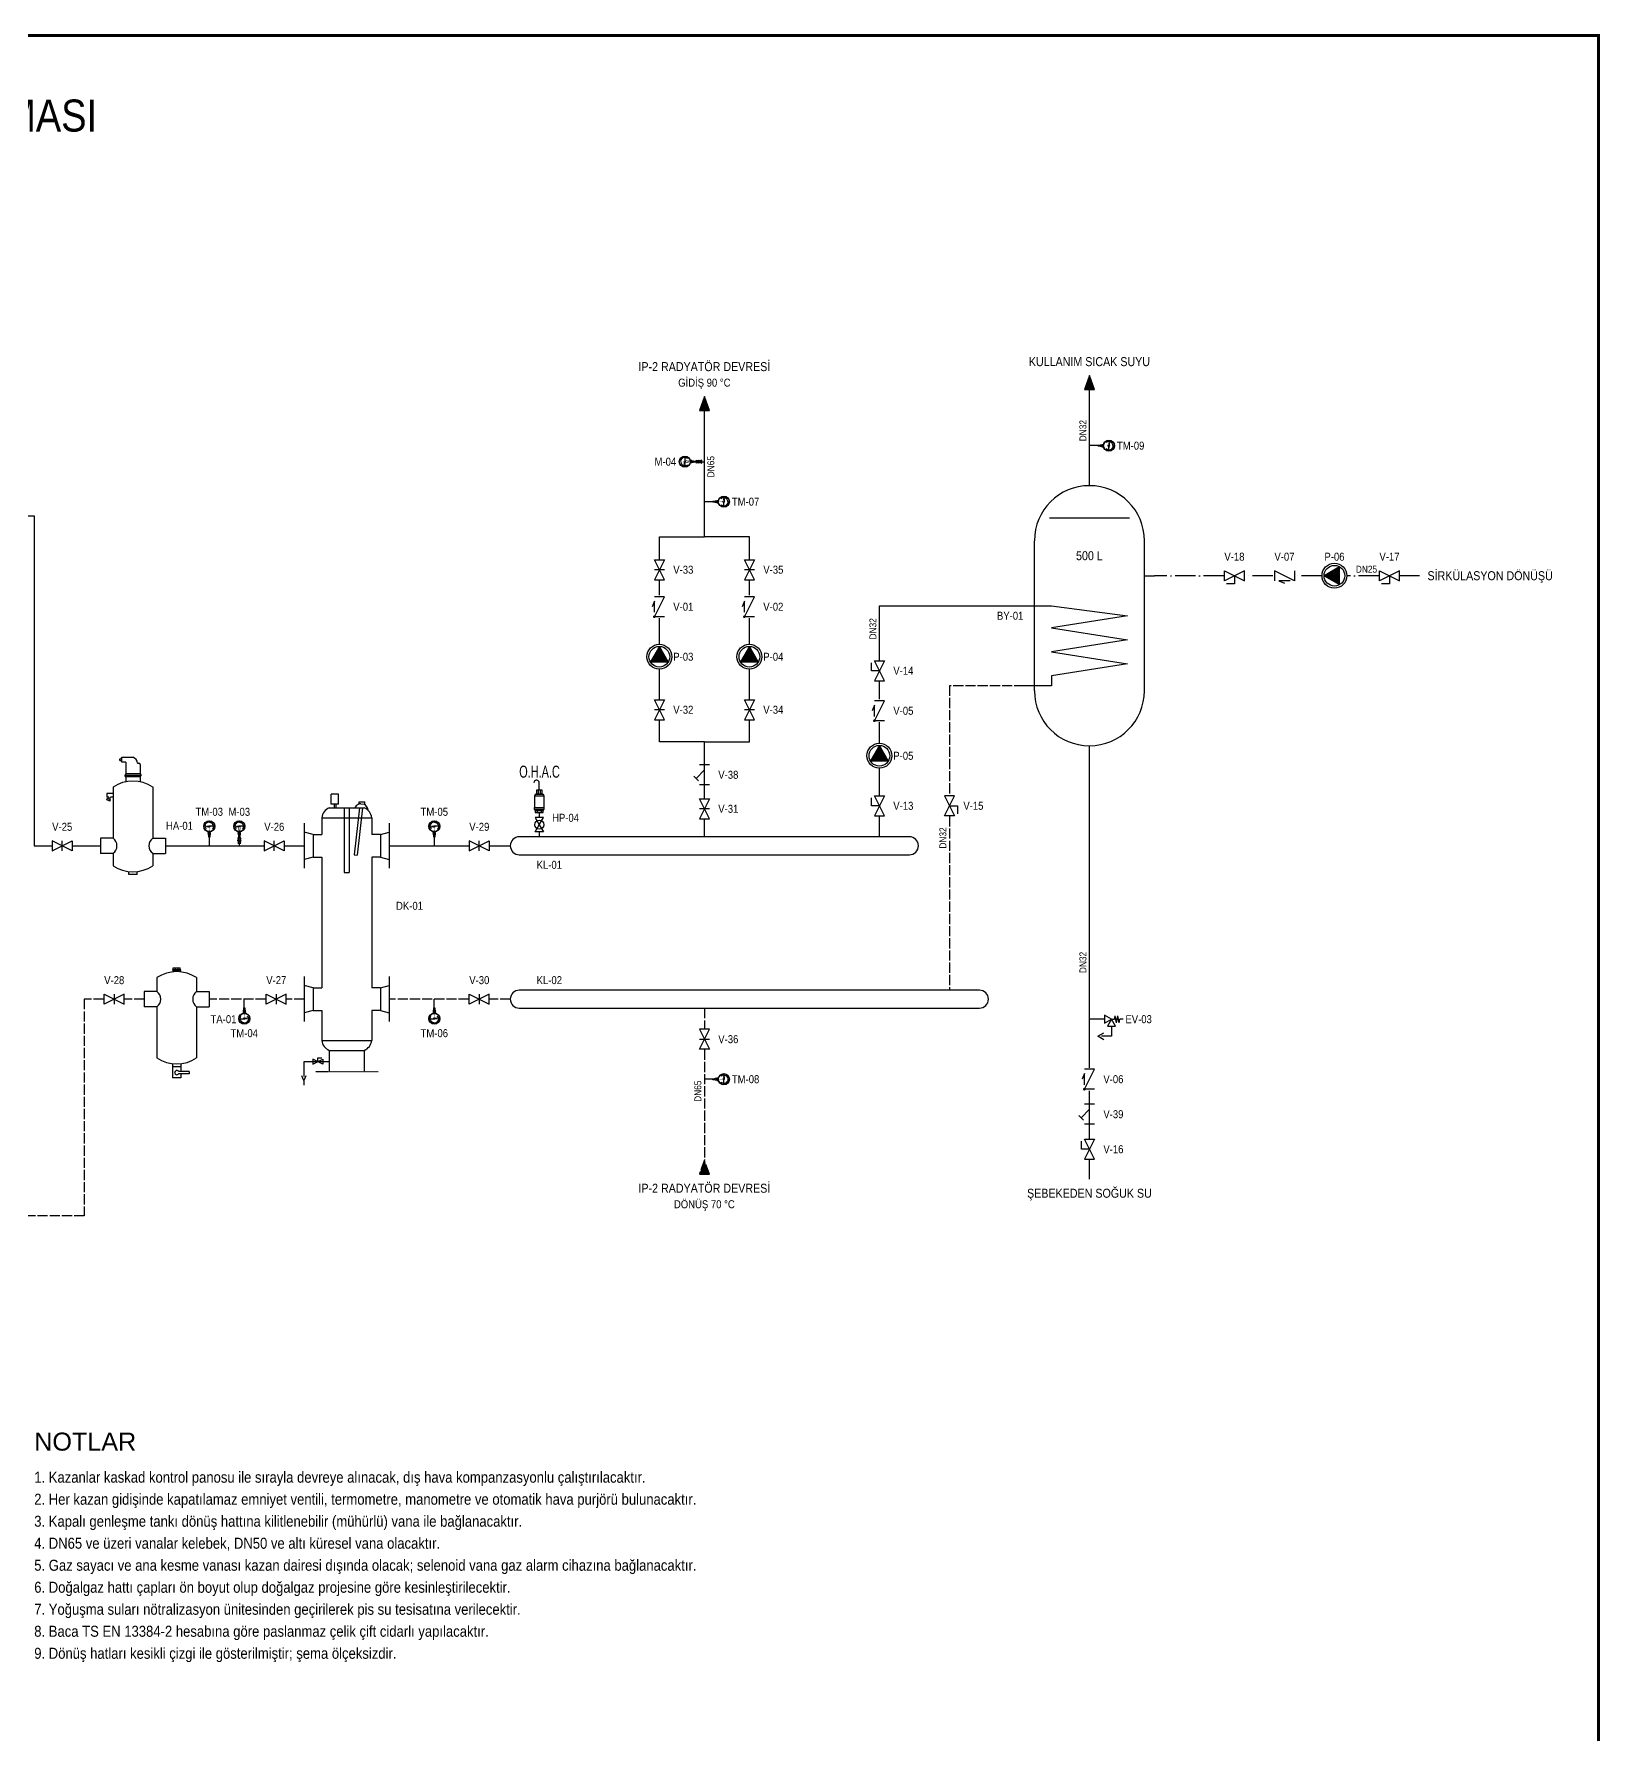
# Model space of a CAD drawing. Header units: centimetres. Extents: x -1298 to 2215, y -2469 to 932.
# Drawn here: x 650 to 2215, y -769 to 932 of the extents above; entities that cross this region are included whole.
import ezdxf
from ezdxf.enums import TextEntityAlignment as Align

# ---------------------------------------------------------------- set-up
doc = ezdxf.new("R2010")
doc.units = ezdxf.units.CM
doc.header["$LTSCALE"] = 8
for name, pattern in [('DASHDOT', [3.556, 2.54, -0.508, 0, -0.508]), ('DASHED', [1.524, 1.27, -0.254]), ('HIDDEN', [0.375, 0.25, -0.125])]:
    doc.linetypes.add(name, pattern=pattern)
for name, color, linetype in [('MTY-VANA', 1, 'Continuous'), ('ROTAS-ISITMA-BASLIK', 5, 'Continuous'), ('ROTAS-ISITMA-CAP', 41, 'Continuous'), ('ROTAS-ISITMA-CIHAZ', 135, 'Continuous'), ('ROTAS-ISITMA-DONUS', 30, 'DASHED'), ('ROTAS-ISITMA-ETIKET', 3, 'Continuous'), ('ROTAS-ISITMA-GIDIS', 10, 'Continuous'), ('ROTAS-ISITMA-KOLLEKTOR', 7, 'Continuous'), ('ROTAS-ISITMA-POMPA', 30, 'Continuous'), ('ROTAS-ISITMA-VANA', 1, 'Continuous'), ('ROTAS-ISITMA-YAZI', 7, 'Continuous'), ('ROTAS-PAFTA', 7, 'Continuous'), ('ROTAS-SIHHI-SICAK-SU', 1, 'Continuous'), ('ROTAS-SIHHI-SIRKULASYON', 31, 'DASHDOT'), ('ROTAS-SIHHI-SOGUK-SU', 5, 'Continuous')]:
    doc.layers.add(name, color=color, linetype=linetype)
doc.styles.add('MTYCAPLT', font='arial.ttf', dxfattribs={"width": 0.65, "height": 1})
doc.styles.add('ROTAS', font='arial.ttf')

# ---------------------------------------------------------------- blocks, each defined once
blk = doc.blocks.new('MTY-KELEBEK VANA')
at = {"layer": 'MTY-VANA'}
blk.add_line((0, -5), (0, 5), dxfattribs=at)
blk.add_lwpolyline([(-10, 5), (-10, -5), (10, 5), (10, -5), (-10, 5)], dxfattribs=at)
at = {"layer": 'MTY-VANA', "style": 'MTYCAPLT', "width": 0.65}
blk.add_attdef('CAP', text='', height=10, rotation=26.5651, dxfattribs=at).set_placement((0, 0), align=Align.CENTER)
blk = doc.blocks.new('MTY-HAVA AYIRICI')
at = {"layer": 'MTY-VANA', "color": 2, "linetype": 'Continuous'}
for p, q in [((134.6, 348), (139.8, 348)), ((134.6, 341.3), (134.6, 348)), ((134.6, 341.3), (139.8, 341.3)), ((139.8, 348), (143, 351.2)), ((139.8, 341.3), (143, 338.1)), ((143, 355), (186.6, 355)), ((143, 334.4), (143, 355)), ((157.8, 334.4), (143, 334.4)), ((157.8, 287.5), (154.1, 281.5)), ((219.1, 281.5), (154.1, 281.5)), ((157.8, 275.5), (154.1, 281.5)), ((157.8, 334.4), (157.8, 287.5)), ((215.5, 287.5), (157.8, 287.5)), ((215.5, 275.5), (157.8, 275.5)), ((157.8, 275.5), (157.8, 256.1)), ((205.2, 330.7), (210.3, 330.7)), ((215.5, 325.5), (215.5, 287.5)), ((215.5, 287.5), (219.1, 281.5)), ((215.5, 275.5), (219.1, 281.5)), ((215.5, 275.5), (215.5, 256.1)), ((107.1, 208.8), (82.1, 208.8)), ((82.1, 208.8), (82.1, 193.9)), ((107.1, 235.2), (107.1, 30.1)), ((266.1, 235.2), (266.1, 30.1)), ((90.4, 193.9), (82.1, 193.9)), ((82.5, 183.7), (84.3, 188.5)), ((95, 178.9), (82.5, 183.7)), ((84.3, 188.5), (87.9, 187.2)), ((87.9, 187.2), (90.4, 193.9)), ((93.3, 185.1), (96.7, 193.9)), ((93.3, 185.1), (96.9, 183.8)), ((95, 178.9), (96.9, 183.8)), ((107.1, 193.9), (96.7, 193.9)), ((107.1, 30.1), (56.6, 30.1)), ((56.6, 30.1), (56.6, -30.2)), ((266.1, 30.1), (316.6, 30.1)), ((316.6, 30.1), (316.6, -30.2)), ((107.1, -30.2), (56.6, -30.2)), ((107.1, -30.2), (107.1, -80.2)), ((266.1, -30.2), (316.6, -30.2)), ((266.1, -30.2), (266.1, -80.2)), ((169.8, -115), (169.8, -103.1)), ((203.5, -115), (169.8, -115)), ((203.5, -115), (203.5, -103.1))]:
    blk.add_line(p, q, dxfattribs=at)
for centre, radius, start, end in [((174.1, 326.2), 31.4, 8.26492, 66.55118), ((210.3, 325.5), 5.18, 0, 90), ((186.6, 114.4), 144.5, 56.63402, 123.36598), ((86.3, 0), 36.6, 304.60815, 55.39185), ((286.9, 0), 36.6, 124.60815, 235.39185), ((186.6, 40.5), 144.5, 236.63402, 303.36598)]:
    blk.add_arc(centre, radius, start, end, dxfattribs=at)
blk = doc.blocks.new('MTY-TERMOMETRE')
at = {"layer": 'MTY-VANA', "color": 1}
for p, q in [((-3.7, 19.8), (-4.5, 19.9)), ((-3.7, 19.2), (-4.5, 19.1)), ((-3.5, 20.5), (-4.4, 20.7)), ((-3.6, 18.6), (-4.4, 18.4)), ((-3.3, 21.1), (-4.1, 21.4)), ((-3.3, 18), (-4.1, 17.6)), ((-3, 21.6), (-3.7, 22.1)), ((-3, 17.4), (-3.7, 16.9)), ((-2.6, 22.1), (-3.2, 22.7)), ((-2.7, 19.7), (-0.6, 19.7)), ((-2.7, 19.7), (-2.7, 19.3)), ((-2.7, 19.3), (-0.6, 19.4)), ((-2.1, 22.5), (-2.6, 23.2)), ((-1.5, 22.9), (-1.9, 23.6)), ((-0.9, 23.1), (-1.1, 23.9)), ((-0.3, 23.2), (-0.4, 24)), ((0.4, 23.2), (0.4, 24)), ((4.5, 19.5), (0.5, 19.6)), ((4.5, 19.5), (0.6, 19.4)), ((1, 23.1), (1.2, 23.9)), ((1.6, 22.9), (2, 23.6)), ((2.1, 22.5), (2.6, 23.2)), ((2.6, 22.1), (3.2, 22.7)), ((3, 17.4), (3.7, 16.9)), ((3.1, 21.6), (3.7, 22.1)), ((3.4, 21.1), (4.1, 21.4)), ((3.4, 17.9), (4.1, 17.6)), ((3.6, 20.5), (4.4, 20.7)), ((3.6, 18.5), (4.4, 18.3)), ((3.7, 19.8), (4.5, 19.9)), ((3.7, 19.2), (4.5, 19.1)), ((-1.2, 12.5), (-1.2, 13.4)), ((1.2, 12.5), (-1.2, 12.5)), ((0.9, 13.5), (-0.9, 13.5)), ((-0.9, 10.9), (-0.9, 12.5)), ((0.9, 10.9), (-0.9, 10.9)), ((-0.7, 13.5), (-0.7, 14)), ((-0.5, 12.6), (-0.5, 13.4)), ((-0.5, 8.6), (-0.5, 10.9)), ((0.5, 8.6), (-0.5, 8.6)), ((0, 8.6), (0, 0)), ((0.5, 10.9), (0.5, 8.6)), ((0.6, 12.6), (0.6, 13.4)), ((0.7, 13.5), (0.7, 14)), ((0.9, 12.5), (0.9, 10.9)), ((1.2, 12.5), (1.2, 13.4))]:
    blk.add_line(p, q, dxfattribs=at)
for radius in [5.58, 5.3, 0.576]:
    blk.add_circle((0, 19.5), radius, dxfattribs=at)
for centre, radius, start, end in [((-0.9, 13), 0.576, 54.6994, 125.3066), ((-0.9, 13.1), 0.576, 234.694, 305.3013), ((0, 12.2), 1.33, 65.9035, 113.6507), ((0, 13.8), 1.33, 246.3499, 294.0971), ((0.9, 13), 0.576, 54.6934, 125.3006), ((0.9, 13.1), 0.576, 234.7001, 305.3073)]:
    blk.add_arc(centre, radius, start, end, dxfattribs=at)
at = {"layer": 'MTY-VANA', "style": 'MTYCAPLT', "width": 0.65}
blk.add_text('T', height=3, dxfattribs=at).set_placement((0, 15, 0), align=Align.CENTER)
blk.add_attdef('CAP', text='', height=1, rotation=270, dxfattribs=at).set_placement((0, 0), align=Align.CENTER)
blk = doc.blocks.new('MTY-MANOMETRE')
at = {"layer": 'MTY-VANA', "color": 1}
for p, q in [((-3.7, 19.8), (-4.5, 19.9)), ((-3.7, 19.2), (-4.5, 19.1)), ((-3.5, 20.5), (-4.4, 20.7)), ((-3.6, 18.6), (-4.4, 18.4)), ((-3.3, 21.1), (-4.1, 21.4)), ((-3.3, 18), (-4.1, 17.6)), ((-3, 21.6), (-3.7, 22.1)), ((-3, 17.4), (-3.7, 16.9)), ((-2.6, 22.1), (-3.2, 22.7)), ((-2.7, 19.7), (-0.6, 19.7)), ((-2.7, 19.7), (-2.7, 19.3)), ((-2.7, 19.3), (-0.6, 19.4)), ((-2.1, 22.5), (-2.6, 23.2)), ((-1.5, 22.9), (-1.9, 23.6)), ((-0.9, 23.1), (-1.1, 23.9)), ((-0.3, 23.2), (-0.4, 24)), ((0.4, 23.2), (0.4, 24)), ((4.5, 19.5), (0.5, 19.6)), ((4.5, 19.5), (0.6, 19.4)), ((1, 23.1), (1.2, 23.9)), ((1.6, 22.9), (2, 23.6)), ((2.1, 22.5), (2.6, 23.2)), ((2.6, 22.1), (3.2, 22.7)), ((3, 17.4), (3.7, 16.9)), ((3.1, 21.6), (3.7, 22.1)), ((3.4, 21.1), (4.1, 21.4)), ((3.4, 17.9), (4.1, 17.6)), ((3.6, 20.5), (4.4, 20.7)), ((3.6, 18.5), (4.4, 18.3)), ((3.7, 19.8), (4.5, 19.9)), ((3.7, 19.2), (4.5, 19.1)), ((-1.2, 12.5), (-1.2, 13.4)), ((1.2, 12.5), (-1.2, 12.5)), ((0.9, 13.5), (-0.9, 13.5)), ((-0.9, 10.9), (-0.9, 12.5)), ((0.9, 10.9), (-0.9, 10.9)), ((-0.7, 13.5), (-0.7, 14)), ((-0.5, 12.6), (-0.5, 13.4)), ((-0.5, 8.6), (-0.5, 10.9)), ((0.5, 8.6), (-0.5, 8.6)), ((0, 8.6), (0, 8)), ((0, 2.3), (0, 0)), ((0.5, 10.9), (0.5, 8.6)), ((0.6, 12.6), (0.6, 13.4)), ((0.7, 13.5), (0.7, 14)), ((0.9, 12.5), (0.9, 10.9)), ((1.2, 12.5), (1.2, 13.4))]:
    blk.add_line(p, q, dxfattribs=at)
at = {"layer": 'MTY-VANA'}
for p, q in [((-1.5, 7.8), (1.5, 7.8)), ((0, 5.2), (-1.5, 7.8)), ((0, 5.2), (-1.5, 2.5)), ((-1.5, 2.5), (1.5, 2.5)), ((1.5, 7.8), (0, 5.2)), ((1.5, 2.5), (0, 5.2))]:
    blk.add_line(p, q, dxfattribs=at)
at = {"layer": 'MTY-VANA', "color": 1}
for radius in [5.58, 5.3, 0.576]:
    blk.add_circle((0, 19.5), radius, dxfattribs=at)
at = {"layer": 'MTY-VANA'}
blk.add_circle((0, 5.2), 1.5, dxfattribs=at)
at = {"layer": 'MTY-VANA', "color": 1}
for centre, radius, start, end in [((-0.9, 13), 0.576, 54.6994, 125.3066), ((-0.9, 13.1), 0.576, 234.694, 305.3013), ((0, 12.2), 1.33, 65.9035, 113.6507), ((0, 13.8), 1.33, 246.3499, 294.0971), ((0.9, 13), 0.576, 54.6934, 125.3006), ((0.9, 13.1), 0.576, 234.7001, 305.3073)]:
    blk.add_arc(centre, radius, start, end, dxfattribs=at)
at = {"layer": 'MTY-VANA', "width": 0.7}
blk.add_text('M', height=3.59, dxfattribs=at).set_placement((0, 15, 0), align=Align.CENTER)
at = {"layer": 'MTY-VANA', "style": 'MTYCAPLT', "width": 0.65}
blk.add_attdef('CAP', text='', height=10, rotation=270, dxfattribs=at).set_placement((0, 0), align=Align.CENTER)
blk = doc.blocks.new('MTY-KURESEL VANA0')
at = {"layer": 'MTY-VANA'}
for p, q in [((0, 0), (0, 8)), ((0, 8), (8, 8))]:
    blk.add_line(p, q, dxfattribs=at)
blk.add_lwpolyline([(-10, 5), (-10, -5), (10, 5), (10, -5), (-10, 5)], dxfattribs=at)
blk = doc.blocks.new('MTY-DENGE KABI ŞEMADA')
at = {"layer": 'MTY-VANA', "color": 252, "linetype": 'Continuous'}
for p, q in [((137.4, 207), (107.4, 207)), ((107.4, 167), (107.4, 207)), ((137.4, 167), (137.4, 207)), ((137.4, 167), (107.4, 167)), ((118.9, 167), (118.9, 152)), ((126, 167), (126, 152)), ((160, 152), (160, -106.7)), ((180, 152), (180, -106.7)), ((221, 152), (200, -36.4)), ((233.1, 152), (211.9, -37.7)), ((219.1, 175.3), (242.4, 175.3)), ((219.1, 167.1), (219.1, 175.3)), ((226.5, 167.4), (238.9, 166)), ((242.4, 164.1), (242.4, 175.3)), ((70, 112), (270, 112)), ((35, 45), (35, -45)), ((305, 45), (305, -45)), ((200, -36.4), (211.9, -37.7)), ((160, -106.7), (180, -106.7)), ((35, -568), (35, -658)), ((305, -568), (305, -658)), ((70, -778), (270, -778)), ((100, -863.5), (-2, -863.5))]:
    blk.add_line(p, q, dxfattribs=at)
at = {"layer": 'MTY-VANA', "color": 6, "linetype": 'Continuous'}
for p, q in [((100, 152), (240, 152)), ((0, 90), (0, -90)), ((70, 112), (70, 45)), ((270, 112), (270, 45)), ((340, 90), (340, -90)), ((35, 45), (0, 55)), ((35, 45), (70, 45)), ((305, 45), (270, 45)), ((305, 45), (340, 55)), ((35, -45), (0, -55)), ((35, -45), (70, -45)), ((70, -45), (70, -568)), ((270, -45), (270, -568)), ((305, -45), (270, -45)), ((305, -45), (340, -55)), ((0, -523), (0, -703)), ((340, -523), (340, -703)), ((35, -568), (0, -558)), ((35, -568), (70, -568)), ((305, -568), (270, -568)), ((305, -568), (340, -558)), ((35, -658), (0, -668)), ((35, -658), (70, -658)), ((70, -658), (70, -778)), ((305, -658), (270, -658)), ((270, -658), (270, -778)), ((305, -658), (340, -668)), ((100, -818), (240, -818))]:
    blk.add_line(p, q, dxfattribs=at)
at = {"layer": 'MTY-VANA', "color": 252, "linetype": 'ByBlock'}
for p, q in [((-2, -863.5), (-2, -923)), ((-1.9, -939), (-9.7, -919.6)), ((6.3, -919.8), (-1.9, -939)), ((-1.9, -939), (-1.9, -957))]:
    blk.add_line(p, q, dxfattribs=at)
at = {"layer": 'MTY-VANA', "color": 6, "linetype": 'HIDDEN', "ltscale": 0.2}
for p, q in [((100, -818), (100, -903)), ((240, -818), (240, -903)), ((45, -903), (295, -903))]:
    blk.add_line(p, q, dxfattribs=at)
at = {"layer": 'MTY-VANA', "color": 6, "linetype": 'Continuous'}
for centre, start, end in [((119.5, 106.2), 112.9945, 173.2657), ((220.5, 106.2), 6.7343, 67.0055), ((119.5, -772.2), 186.7343, 247.0055), ((220.5, -772.2), 292.9945, 353.2657)]:
    blk.add_arc(centre, 49.8, start, end, dxfattribs=at)
at = {"layer": 'MTY-VANA', "color": 252, "linetype": 'Continuous'}
for centre, radius, start, end in [((227.6, 140.9), 27.5, 117.20593, 156.15401), ((224.1, 147.6), 20, 83.22016, 117.20593), ((227.6, 140.9), 27.5, 2.42608, 65.62899)]:
    blk.add_arc(centre, radius, start, end, dxfattribs=at)
at = {"layer": 'MTY-VANA', "xscale": 2, "yscale": 2, "zscale": 2}
blk.add_blockref('MTY-KURESEL VANA0', (53.8, -863.5), dxfattribs=at)
blk = doc.blocks.new('MTY-TORTU &PİSLİK AYIRICI')
at = {"layer": 'MTY-VANA', "color": 7, "linetype": 'Continuous'}
for p, q in [((12.6, 21.5), (12.6, 7.5)), ((36.5, 29.4), (28.5, 29.4)), ((28.5, 28.8), (28.5, 29.4)), ((36.5, 28.8), (28.5, 28.8)), ((29, 31.3), (36, 31.3)), ((29, 29.4), (29, 31.3)), ((29, 28.8), (29, 27.3)), ((31.1, 29.4), (31.1, 31.3)), ((33.9, 29.4), (33.9, 31.3)), ((36, 29.4), (36, 31.3)), ((36, 28.8), (36, 27.3)), ((36.5, 28.8), (36.5, 29.4)), ((52.4, 21.5), (52.4, 7.5)), ((12.6, 7.5), (0, 7.5)), ((0, 7.5), (0, -7.5)), ((52.4, 7.5), (65, 7.5)), ((65, 7.5), (65, -7.5)), ((12.6, -7.5), (0, -7.5)), ((12.6, -7.5), (12.6, -58.8)), ((52.4, -7.5), (65, -7.5)), ((52.4, -7.5), (52.4, -58.8)), ((28.3, -64.5), (28.3, -78.8)), ((36.7, -67.5), (28.3, -67.5)), ((36.7, -64.5), (36.7, -72.2)), ((36.7, -78.8), (28.3, -78.8)), ((45, -72.2), (34.2, -72.2)), ((45, -74.6), (34.2, -74.6)), ((36.7, -74.6), (36.7, -78.8)), ((45, -72.2), (45, -74.6))]:
    blk.add_line(p, q, dxfattribs=at)
for centre, radius, start, end in [((32.5, -8.6), 36.1, 56.634, 123.366), ((7.4, 0), 9.16, 304.6082, 55.3918), ((57.6, 0), 9.16, 124.6082, 235.3918), ((32.5, -28.6), 36.1, 236.634, 303.366), ((32.5, -73.4), 2.12, 35.093, 324.907)]:
    blk.add_arc(centre, radius, start, end, dxfattribs=at)
blk = doc.blocks.new('MTY-PISLIK TUTUCU')
at = {"layer": 'MTY-VANA'}
for p, q in [((-10, -5), (-10, 5)), ((-10, 0), (10, 0)), ((10, -5), (10, 5))]:
    blk.add_line(p, q, dxfattribs=at)
at = {"layer": 'MTY-VANA', "color": 1, "ltscale": 75}
for p, q in [((-6.1, 5.8), (-1.4, 10.5)), ((5.1, 0), (-3.7, 8.1))]:
    blk.add_line(p, q, dxfattribs=at)
at = {"layer": 'MTY-VANA', "style": 'MTYCAPLT', "width": 0.65}
blk.add_attdef('CAP', text='', height=10, rotation=180, dxfattribs=at).set_placement((0, 0), align=Align.CENTER)
blk = doc.blocks.new('ROTAS-POMPA')
blk.add_hatch(color=7).paths.add_polyline_path([(10.35, 0), (-4.95, 8.85), (-4.95, -8.85)])
blk.add_lwpolyline([(10.35, 0), (-4.95, 8.85), (-4.95, -8.85)], close=True)
for radius in [12.45, 10.35]:
    blk.add_circle((0, 0), radius)
blk = doc.blocks.new('MTY-CEKVALF VANA')
at = {"layer": 'MTY-VANA'}
h = blk.add_hatch(color=256, dxfattribs=at)
edge = h.paths.add_edge_path()
edge.add_arc((-10, 5), 1.41, 180, 540, ccw=False)
for p, q in [((-10, -5), (-10, 5)), ((-10, 5), (10, -5)), ((-5.6, 5), (5.6, 5)), ((5.6, 5), (0, 7.3)), ((10, -5), (10, 5))]:
    blk.add_line(p, q, dxfattribs=at)
at = {"layer": 'MTY-VANA', "style": 'MTYCAPLT', "width": 0.65}
blk.add_attdef('CAP', text='', height=10, dxfattribs=at).set_placement((-0.4, -4.9), align=Align.CENTER)
blk = doc.blocks.new('MTY-KURESEL VANA')
at = {"layer": 'MTY-VANA'}
for p, q in [((0, 0), (0, 8)), ((0, 8), (8, 8))]:
    blk.add_line(p, q, dxfattribs=at)
blk.add_lwpolyline([(-10, 5), (-10, -5), (10, 5), (10, -5), (-10, 5)], dxfattribs=at)
at = {"layer": 'MTY-VANA', "style": 'MTYCAPLT', "width": 0.65}
blk.add_attdef('CAP', text='', height=10, dxfattribs=at).set_placement((-1.1, 0), align=Align.CENTER)
blk = doc.blocks.new('ROTAS-BOYLER')
for p, q in [((-40, 228), (40, 228)), ((-55, 55), (-55, 205)), ((55, 55), (55, 205)), ((55, 170), (65, 170))]:
    blk.add_line(p, q)
blk.add_lwpolyline([(-65, 140), (-38, 140), (38, 130), (-38, 118), (38, 106), (-38, 94), (38, 82), (-38, 70), (-38, 60), (-65, 60)])
for centre, start, end in [((0, 205), 0, 180), ((0, 55), 180, 360)]:
    blk.add_arc(centre, 55, start, end)
blk = doc.blocks.new('MTY-EMNİYET VENTİLİ')
at = {"layer": 'MTY-VANA'}
for p, q in [((0, 22), (-4, 15)), ((3.5, 29.6), (-3.5, 28.3)), ((3.5, 27), (-3.5, 28.3)), ((3.5, 27), (-3.5, 25.6)), ((0, 25), (-3.5, 25.6)), ((0, 33.7), (0, 30.3)), ((3.5, 29.6), (0, 30.3)), ((7, 26), (0, 22)), ((0, 22), (0, 25)), ((0, 22), (7, 18)), ((4, 15), (0, 22)), ((7, 18), (7, 26)), ((7, 22), (17, 22)), ((17, 22), (17, 12)), ((-4, 15), (4, 15)), ((0, 15), (0, 0)), ((17, 8.3), (13.5, 14.3)), ((20.5, 14.3), (17, 8.3))]:
    blk.add_line(p, q, dxfattribs=at)
at = {"layer": 'MTY-VANA', "style": 'MTYCAPLT', "width": 0.65}
blk.add_attdef('CAP', text='', height=10, rotation=358.601, dxfattribs=at).set_placement((0.8, 6.1), align=Align.CENTER)
blk = doc.blocks.new('MTY-O.H.A.C')
at = {"layer": 'MTY-VANA', "color": 2, "lineweight": -3}
for p, q in [((-2.4, 56.5), (-3, 56.5)), ((0, 47.1), (0, 54.1))]:
    blk.add_line(p, q, dxfattribs=at)
at = {"layer": 'MTY-VANA', "color": 2}
for p, q in [((-4.5, 41.1), (-3.5, 42.6)), ((-4.5, 41.1), (4.5, 41.1)), ((-4.5, 29.2), (-4.5, 41.1)), ((-3.5, 43.1), (3.5, 43.1)), ((-3.5, 42.6), (-3.5, 43.1)), ((-3.5, 42.6), (3.5, 42.6)), ((-2.5, 47.1), (2.5, 47.1)), ((-2.5, 43.1), (-2.5, 47.1)), ((-1, 47.1), (-1, 43.1)), ((1, 47.1), (1, 43.1)), ((2.5, 47.1), (2.5, 43.1)), ((3.5, 42.6), (3.5, 43.1)), ((3.5, 42.6), (4.5, 41.1)), ((4.5, 41.1), (4.5, 29.2)), ((-5, 29.2), (5, 29.2)), ((-5, 29.2), (-5, 27.7)), ((-5, 27.7), (5, 27.7)), ((-5, 27.7), (-4, 26.2)), ((-4, 26.2), (4, 26.2)), ((-4, 26.2), (-4, 24.2)), ((-4, 24.2), (4, 24.2)), ((-2, 26.2), (-2, 24.2)), ((2, 26.2), (2, 24.2)), ((4, 26.2), (5, 27.7)), ((4, 24.2), (4, 26.2)), ((5, 27.7), (5, 29.2))]:
    blk.add_line(p, q, dxfattribs=at)
at = {"layer": 'MTY-VANA', "lineweight": -3}
for p, q in [((0, 24.2), (0, 19.4)), ((0, 4.8), (0, 0))]:
    blk.add_line(p, q, dxfattribs=at)
at = {"layer": 'MTY-VANA'}
for points in [[(4.2, 19.4), (-4.2, 19.4), (0, 12.1)], [(4.2, 4.8), (-4.2, 4.8), (0, 12.1)]]:
    blk.add_lwpolyline(points, close=True, dxfattribs=at)
blk.add_circle((0, 12.1), 4.46, dxfattribs=at)
at = {"layer": 'MTY-VANA', "color": 2, "lineweight": -3}
for centre, start, end in [((-3, 54.1), 90, 180), ((-2.4, 54.1), 0, 90)]:
    blk.add_arc(centre, 2.36, start, end, dxfattribs=at)
at = {"layer": 'MTY-VANA', "color": 2, "lineweight": -3, "style": 'MTYCAPLT', "width": 0.65}
blk.add_text('O.H.A.C', height=12, dxfattribs=at).set_placement((0.2, 65.1), align=Align.MIDDLE_CENTER)
at = {"layer": 'MTY-VANA', "style": 'MTYCAPLT', "width": 0.65}
blk.add_attdef('CAP', text='', height=10, rotation=270, dxfattribs=at).set_placement((0, 2.4), align=Align.CENTER)
blk = doc.blocks.new('ROTAS-OK')
blk.add_hatch(color=7).paths.add_polyline_path([(0, 0), (-14, 5), (-14, -5)])
blk.add_lwpolyline([(0, 0), (-14, 5), (-14, -5)], close=True)

msp = doc.modelspace()

# ---------------------------------------------------------------- linework, layer by layer
at = {"layer": 'ROTAS-ISITMA-DONUS'}
for points in [[(1640, 280), (1565, 280), (1565, 170.5)], [(1565, 149.5), (1565, -24.3125)], [(719.5, -33.3125), (700, -33.3125), (700, -250), (110, -250)], [(760, -33.3125), (740.5, -33.3125)], [(881.5, -33.3125), (825, -33.3125)], [(920, -33.3125), (902.5, -33.3125)], [(1084.5, -33.3125), (1005, -33.3125)], [(1126, -33.3125), (1105.5, -33.3125)], [(1320, -42.3125), (1320, -62.8125)], [(1320, -83.8125), (1320, -194.3125)]]:
    msp.add_lwpolyline(points, dxfattribs=at)
at = {"layer": 'ROTAS-ISITMA-GIDIS'}
for points in [[(1320, 429), (1320, 555)], [(110, 450), (650, 450), (650, 120), (667.5, 120)], [(1275, 406.5), (1275, 429), (1320, 429)], [(1365, 406.5), (1365, 429), (1320, 429)], [(1275, 370.5), (1275, 385.5)], [(1365, 370.5), (1365, 385.5)], [(1495, 305.5), (1495, 360), (1640, 360)], [(1275, 321.5), (1275, 347.5)], [(1365, 321.5), (1365, 347.5)], [(1275, 266.5), (1275, 296.5)], [(1365, 266.5), (1365, 296.5)], [(1495, 266.5), (1495, 284.5)], [(1320, 224), (1275, 224), (1275, 245.5)], [(1320, 224), (1365, 224), (1365, 245.5)], [(1495, 222.5), (1495, 243.5)], [(1320, 201.5), (1320, 224)], [(1495, 170.5), (1495, 197.5)], [(1320, 167.5), (1320, 180.5)], [(1320, 129), (1320, 146.5)], [(1495, 129), (1495, 149.5)], [(688.5, 120), (716.15, 120)], [(781.15, 120), (879.5, 120)], [(900.5, 120), (920, 120)], [(1005, 120), (1084.5, 120)], [(1105.5, 120), (1126, 120)]]:
    msp.add_lwpolyline(points, dxfattribs=at)
at = {"layer": 'ROTAS-ISITMA-KOLLEKTOR'}
for points in [[(1135, 111), (1525, 111, 1), (1525, 129), (1135, 129, 1)], [(1135, -42.3125), (1595, -42.3125, 1), (1595, -24.3125), (1135, -24.3125, 1)]]:
    msp.add_lwpolyline(points, format="xyb", close=True, dxfattribs=at)
at = {"layer": 'ROTAS-SIHHI-SICAK-SU'}
msp.add_lwpolyline([(1705, 480), (1705, 576)], dxfattribs=at)
at = {"layer": 'ROTAS-SIHHI-SIRKULASYON'}
for points in [[(1839.5, 390), (1770, 390)], [(1888.5, 390), (1860.5, 390)], [(1937.5, 390), (1911.5, 390)], [(1994.5, 390), (1962.5, 390)], [(2035, 390), (2015.5, 390)]]:
    msp.add_lwpolyline(points, dxfattribs=at)
at = {"layer": 'ROTAS-SIHHI-SOGUK-SU'}
for points in [[(1705, -101.8125), (1705, 220)], [(1705, -137.8125), (1705, -124.8125)], [(1705, -172.8125), (1705, -158.8125)], [(1705, -213.3125), (1705, -193.8125)]]:
    msp.add_lwpolyline(points, dxfattribs=at)

# ---------------------------------------------------------------- block references
at = {"layer": 'ROTAS-ISITMA-CIHAZ'}
for name, p in [('ROTAS-BOYLER', (1705, 220)), ('MTY-TORTU &PİSLİK AYIRICI', (760, -33.3125))]:
    msp.add_blockref(name, p, dxfattribs=at)
at = {"layer": 'ROTAS-ISITMA-CIHAZ', "xscale": 0.25, "yscale": 0.25}
for name, p in [('MTY-HAVA AYIRICI', (702, 120)), ('MTY-DENGE KABI ŞEMADA', (920, 120))]:
    msp.add_blockref(name, p, dxfattribs=at)
at = {"layer": 'ROTAS-ISITMA-DONUS', "rotation": 90}
msp.add_blockref('ROTAS-OK', (1320, -194.3125), dxfattribs=at)
at = {"layer": 'ROTAS-ISITMA-GIDIS', "rotation": 90}
msp.add_blockref('ROTAS-OK', (1320, 569), dxfattribs=at)
at = {"layer": 'ROTAS-ISITMA-POMPA'}
for p, rotation in [((1950, 390), 180), ((1275, 309), 90), ((1365, 309), 90), ((1495, 210), 90)]:
    msp.add_blockref('ROTAS-POMPA', p, dxfattribs=dict(at, rotation=rotation))
at = {"layer": 'ROTAS-ISITMA-VANA'}
for name, p, rotation in [('MTY-TERMOMETRE', (1705, 520), 270), ('MTY-MANOMETRE', (1320, 504), 90), ('MTY-TERMOMETRE', (1320, 464), 270), ('MTY-KELEBEK VANA', (1275, 396), 90), ('MTY-KELEBEK VANA', (1365, 396), 90), ('MTY-KURESEL VANA', (1850, 390), 180), ('MTY-CEKVALF VANA', (1900, 390), 180), ('MTY-KURESEL VANA', (2005, 390), 180), ('MTY-CEKVALF VANA', (1275, 359), 90), ('MTY-CEKVALF VANA', (1365, 359), 90), ('MTY-KURESEL VANA', (1495, 295), 90), ('MTY-KELEBEK VANA', (1275, 256), 90), ('MTY-KELEBEK VANA', (1365, 256), 90), ('MTY-CEKVALF VANA', (1495, 255), 90), ('MTY-PISLIK TUTUCU', (1320, 191), 90), ('MTY-KELEBEK VANA', (1320, 157), 90), ('MTY-KURESEL VANA', (1495, 160), 90), ('MTY-KURESEL VANA', (1565, 160), 270), ('MTY-KELEBEK VANA', (730, -33.3125), 180), ('MTY-TERMOMETRE', (860, -33.3125), 180), ('MTY-KELEBEK VANA', (892, -33.3125), 180), ('MTY-TERMOMETRE', (1050, -33.3125), 180), ('MTY-KELEBEK VANA', (1095, -33.3125), 180), ('MTY-EMNİYET VENTİLİ', (1705, -53.3125), 270), ('MTY-KELEBEK VANA', (1320, -73.3125), 270), ('MTY-TERMOMETRE', (1320, -113.3125), 270), ('MTY-CEKVALF VANA', (1705, -113.3125), 90), ('MTY-PISLIK TUTUCU', (1705, -148.3125), 90), ('MTY-KURESEL VANA', (1705, -183.3125), 90)]:
    msp.add_blockref(name, p, dxfattribs=dict(at, rotation=rotation))
for name, p in [('MTY-O.H.A.C', (1155, 129)), ('MTY-TERMOMETRE', (825, 120)), ('MTY-MANOMETRE', (855, 120)), ('MTY-TERMOMETRE', (1050, 120)), ('MTY-KELEBEK VANA', (678, 120)), ('MTY-KELEBEK VANA', (890, 120)), ('MTY-KELEBEK VANA', (1095, 120))]:
    msp.add_blockref(name, p, dxfattribs=at)
at = {"layer": 'ROTAS-SIHHI-SICAK-SU', "rotation": 90}
msp.add_blockref('ROTAS-OK', (1705, 590), dxfattribs=at)

# ---------------------------------------------------------------- texts
at = {"layer": 'ROTAS-ISITMA-BASLIK', "style": 'ROTAS', "width": 0.85}
msp.add_text('KAZAN DAİRESİ PRENSİP ŞEMASI', height=32, dxfattribs=at).set_placement((402.5, 850), align=Align.MIDDLE_CENTER)
at = {"layer": 'ROTAS-ISITMA-BASLIK', "style": 'ROTAS'}
msp.add_text('NOTLAR', height=18, dxfattribs=at).set_placement((650, -490), align=Align.BOTTOM_LEFT)
at = {"layer": 'ROTAS-ISITMA-YAZI', "style": 'ROTAS', "width": 0.85}
for s, p in [('1. Kazanlar kaskad kontrol panosu ile sırayla devreye alınacak, dış hava kompanzasyonlu çalıştırılacaktır.', (650, -520)), ('2. Her kazan gidişinde kapatılamaz emniyet ventili, termometre, manometre ve otomatik hava purjörü bulunacaktır.', (650, -542)), ('3. Kapalı genleşme tankı dönüş hattına kilitlenebilir (mühürlü) vana ile bağlanacaktır.', (650, -564)), ('4. DN65 ve üzeri vanalar kelebek, DN50 ve altı küresel vana olacaktır.', (650, -586)), ('5. Gaz sayacı ve ana kesme vanası kazan dairesi dışında olacak; selenoid vana gaz alarm cihazına bağlanacaktır.', (650, -608)), ('6. Doğalgaz hattı çapları ön boyut olup doğalgaz projesine göre kesinleştirilecektir.', (650, -630)), ('7. Yoğuşma suları nötralizasyon ünitesinden geçirilerek pis su tesisatına verilecektir.', (650, -652)), ('8. Baca TS EN 13384-2 hesabına göre paslanmaz çelik çift cidarlı yapılacaktır.', (650, -674)), ('9. Dönüş hatları kesikli çizgi ile gösterilmiştir; şema ölçeksizdir.', (650, -696))]:
    msp.add_text(s, height=11, dxfattribs=at).set_placement(p, align=Align.BOTTOM_LEFT)

# ---------------------------------------------------------------- wipeouts: each hides what was drawn before it
for points in [[(1374.0145, 593.5), (1374.0145, 604.5), (1265.9855, 604.5), (1265.9855, 593.5)], [(1859.976, 404), (1859.976, 414), (1840.024, 414), (1840.024, 404)], [(1909.976, 404), (1909.976, 414), (1890.024, 414), (1890.024, 404)], [(2014.976, 404), (2014.976, 414), (1995.024, 414), (1995.024, 404)], [(1398.952, 391), (1398.952, 401), (1379, 401), (1379, 391)], [(1308.952, 354), (1308.952, 364), (1289, 364), (1289, 354)], [(1398.952, 354), (1398.952, 364), (1379, 364), (1379, 354)], [(1398.952, 251), (1398.952, 261), (1379, 261), (1379, 251)], [(1528.952, 250), (1528.952, 260), (1509, 260), (1509, 250)], [(1353.952, 186), (1353.952, 196), (1334, 196), (1334, 186)], [(1353.952, 152), (1353.952, 162), (1334, 162), (1334, 152)], [(1528.952, 155), (1528.952, 165), (1509, 165), (1509, 155)], [(899.976, 134), (899.976, 144), (880.024, 144), (880.024, 134)], [(1104.976, 134), (1104.976, 144), (1085.024, 144), (1085.024, 134)], [(739.976, -19.3125), (739.976, -9.3125), (720.024, -9.3125), (720.024, -19.3125)], [(901.976, -19.3125), (901.976, -9.3125), (882.024, -9.3125), (882.024, -19.3125)], [(1104.976, -19.3125), (1104.976, -9.3125), (1085.024, -9.3125), (1085.024, -19.3125)], [(1353.952, -78.3125), (1353.952, -68.3125), (1334, -68.3125), (1334, -78.3125)], [(1738.952, -118.3125), (1738.952, -108.3125), (1719, -108.3125), (1719, -118.3125)], [(1738.952, -153.3125), (1738.952, -143.3125), (1719, -143.3125), (1719, -153.3125)], [(1738.952, -188.3125), (1738.952, -178.3125), (1719, -178.3125), (1719, -188.3125)]]:
    msp.add_wipeout(points)

# ---------------------------------------------------------------- next in the draw order: texts
at = {"layer": 'ROTAS-ISITMA-ETIKET', "style": 'ROTAS', "width": 0.85}
for s, p in [('V-18', (1850, 409)), ('V-07', (1900, 409)), ('V-17', (2005, 409)), ('V-35', (1388.976, 396)), ('V-01', (1298.976, 359)), ('V-02', (1388.976, 359)), ('V-34', (1388.976, 256)), ('V-05', (1518.976, 255)), ('V-38', (1343.976, 191)), ('V-31', (1343.976, 157)), ('V-13', (1518.976, 160)), ('V-26', (890, 139)), ('V-29', (1095, 139)), ('V-28', (730, -14.3125)), ('V-27', (892, -14.3125)), ('V-30', (1095, -14.3125)), ('V-36', (1343.976, -73.3125)), ('V-06', (1728.976, -113.3125)), ('V-39', (1728.976, -148.3125)), ('V-16', (1728.976, -183.3125))]:
    msp.add_text(s, height=8, dxfattribs=at).set_placement(p, align=Align.MIDDLE_CENTER)
at = {"layer": 'ROTAS-ISITMA-YAZI', "style": 'ROTAS', "width": 0.85}
msp.add_text('IP-2 RADYATÖR DEVRESİ', height=9, dxfattribs=at).set_placement((1320, 599), align=Align.MIDDLE_CENTER)

# ---------------------------------------------------------------- next in the draw order: wipeouts: each hides what was drawn before it
for points in [[(1753.9655, 598.5), (1753.9655, 609.5), (1656.0345, 609.5), (1656.0345, 598.5)], [(1703, 543.854), (1694, 543.854), (1694, 526.146), (1703, 526.146)], [(1758.44, 515), (1758.44, 525), (1734, 525), (1734, 515)], [(1291, 499), (1291, 509), (1271.048, 509), (1271.048, 499)], [(1331, 507.854), (1322, 507.854), (1322, 490.146), (1331, 490.146)], [(1373.44, 459), (1373.44, 469), (1349, 469), (1349, 459)], [(1718.6225, 404.5), (1718.6225, 415.5), (1691.3775, 415.5), (1691.3775, 404.5)], [(1959.976, 404), (1959.976, 414), (1940.024, 414), (1940.024, 404)], [(1308.952, 391), (1308.952, 401), (1289, 401), (1289, 391)], [(2134.882, 384.5), (2134.882, 395.5), (2042, 395.5), (2042, 384.5)], [(1493, 345.754), (1484, 345.754), (1484, 328.046), (1493, 328.046)], [(1638, 345), (1638, 355), (1613.56, 355), (1613.56, 345)], [(1308.952, 304), (1308.952, 314), (1289, 314), (1289, 304)], [(1398.952, 304), (1398.952, 314), (1379, 314), (1379, 304)], [(1528.952, 290), (1528.952, 300), (1509, 300), (1509, 290)], [(1308.952, 251), (1308.952, 261), (1289, 261), (1289, 251)], [(1528.952, 205), (1528.952, 215), (1509, 215), (1509, 205)], [(1062.22, 149), (1062.22, 159), (1037.78, 159), (1037.78, 149)], [(1598.952, 155), (1598.952, 165), (1579, 165), (1579, 155)], [(687.976, 134), (687.976, 144), (668.024, 144), (668.024, 134)], [(807.44, 135), (807.44, 145), (783, 145), (783, 135)], [(1193.44, 143), (1193.44, 153), (1169, 153), (1169, 143)], [(1563, 136.6977), (1554, 136.6977), (1554, 118.9897), (1563, 118.9897)], [(1177.22, 96), (1177.22, 106), (1152.78, 106), (1152.78, 96)], [(1037.44, 55), (1037.44, 65), (1013, 65), (1013, 55)], [(1703, 12.1977), (1694, 12.1977), (1694, -5.5102), (1703, -5.5102)], [(1177.22, -19.3125), (1177.22, -9.3125), (1152.78, -9.3125), (1152.78, -19.3125)], [(851.44, -58.3125), (851.44, -48.3125), (827, -48.3125), (827, -58.3125)], [(1766.44, -58.3125), (1766.44, -48.3125), (1742, -48.3125), (1742, -58.3125)], [(1062.22, -72.3125), (1062.22, -62.3125), (1037.78, -62.3125), (1037.78, -72.3125)], [(1318, -116.4585), (1309, -116.4585), (1309, -134.1665), (1318, -134.1665)], [(1373.44, -118.3125), (1373.44, -108.3125), (1349, -108.3125), (1349, -118.3125)], [(1374.0145, -227.8125), (1374.0145, -216.8125), (1265.9855, -216.8125), (1265.9855, -227.8125)], [(1751.441, -232.8125), (1751.441, -221.8125), (1658.559, -221.8125), (1658.559, -232.8125)]]:
    msp.add_wipeout(points)

# ---------------------------------------------------------------- next in the draw order: texts
at = {"layer": 'ROTAS-ISITMA-CAP', "style": 'ROTAS', "width": 0.85}
for s, p in [('DN32', (1698.5, 535)), ('DN65', (1326.5, 499)), ('DN32', (1488.5, 336.9)), ('DN32', (1558.5, 127.8438)), ('DN32', (1698.5, 3.3438)), ('DN65', (1313.5, -125.3125))]:
    msp.add_text(s, height=7, rotation=90, dxfattribs=at).set_placement(p, align=Align.MIDDLE_CENTER)
at = {"layer": 'ROTAS-ISITMA-ETIKET', "style": 'ROTAS', "width": 0.85}
for s, p in [('TM-09', (1746.22, 520)), ('M-04', (1281.024, 504)), ('TM-07', (1361.22, 464)), ('P-06', (1950, 409)), ('V-33', (1298.976, 396)), ('BY-01', (1625.78, 350)), ('P-03', (1298.976, 309)), ('P-04', (1388.976, 309)), ('V-14', (1518.976, 295)), ('V-32', (1298.976, 256)), ('P-05', (1518.976, 210)), ('TM-05', (1050, 154)), ('V-15', (1588.976, 160)), ('V-25', (678, 139)), ('HA-01', (795.22, 140)), ('HP-04', (1181.22, 148)), ('KL-01', (1165, 101)), ('DK-01', (1025.22, 60)), ('KL-02', (1165, -14.3125)), ('TA-01', (839.22, -53.3125)), ('EV-03', (1754.22, -53.3125)), ('TM-06', (1050, -67.3125)), ('TM-08', (1361.22, -113.3125))]:
    msp.add_text(s, height=8, dxfattribs=at).set_placement(p, align=Align.MIDDLE_CENTER)
at = {"layer": 'ROTAS-ISITMA-YAZI', "style": 'ROTAS', "width": 0.85}
for s, p in [('KULLANIM SICAK SUYU', (1705, 604)), ('500 L', (1705, 410)), ('IP-2 RADYATÖR DEVRESİ', (1320, -222.3125)), ('ŞEBEKEDEN SOĞUK SU', (1705, -227.3125))]:
    msp.add_text(s, height=9, dxfattribs=at).set_placement(p, align=Align.MIDDLE_CENTER)
msp.add_text('SİRKÜLASYON DÖNÜŞÜ', height=9, dxfattribs=at).set_placement((2043, 390), align=Align.MIDDLE_LEFT)

# ---------------------------------------------------------------- next in the draw order: wipeouts: each hides what was drawn before it
for points in [[(1345.684, 578), (1345.684, 588), (1294.316, 588), (1294.316, 578)], [(1990.854, 392), (1990.854, 401), (1973.146, 401), (1973.146, 392)]]:
    msp.add_wipeout(points)

# ---------------------------------------------------------------- next in the draw order: texts
at = {"layer": 'ROTAS-ISITMA-CAP', "style": 'ROTAS', "width": 0.85}
msp.add_text('DN25', height=7, dxfattribs=at).set_placement((1982, 396.5), align=Align.MIDDLE_CENTER)
at = {"layer": 'ROTAS-ISITMA-YAZI', "style": 'ROTAS', "width": 0.85}
msp.add_text('GİDİŞ 90 °C', height=8, dxfattribs=at).set_placement((1320, 583), align=Align.MIDDLE_CENTER)

# ---------------------------------------------------------------- next in the draw order: wipeouts: each hides what was drawn before it
for points in [[(837.22, 149), (837.22, 159), (812.78, 159), (812.78, 149)], [(872.22, -72.3125), (872.22, -62.3125), (847.78, -62.3125), (847.78, -72.3125)], [(1345.684, -243.3125), (1345.684, -233.3125), (1294.316, -233.3125), (1294.316, -243.3125)]]:
    msp.add_wipeout(points)

# ---------------------------------------------------------------- next in the draw order: texts
at = {"layer": 'ROTAS-ISITMA-ETIKET', "style": 'ROTAS', "width": 0.85}
for s, p in [('TM-03', (825, 154)), ('TM-04', (860, -67.3125))]:
    msp.add_text(s, height=8, dxfattribs=at).set_placement(p, align=Align.MIDDLE_CENTER)
at = {"layer": 'ROTAS-ISITMA-YAZI', "style": 'ROTAS', "width": 0.85}
msp.add_text('DÖNÜŞ 70 °C', height=8, dxfattribs=at).set_placement((1320, -238.3125), align=Align.MIDDLE_CENTER)

# ---------------------------------------------------------------- next in the draw order: wipeouts: each hides what was drawn before it
msp.add_wipeout([(864.976, 149), (864.976, 159), (845.024, 159), (845.024, 149)])

# ---------------------------------------------------------------- next in the draw order: linework, layer by layer
at = {"layer": 'ROTAS-PAFTA', "const_width": 3}
msp.add_lwpolyline([(-1296, -2467.75), (2213.9788, -2467.75), (2213.9788, 930), (-1296, 930)], close=True, dxfattribs=at)

# ---------------------------------------------------------------- next in the draw order: texts
at = {"layer": 'ROTAS-ISITMA-ETIKET', "style": 'ROTAS', "width": 0.85}
msp.add_text('M-03', height=8, dxfattribs=at).set_placement((855, 154), align=Align.MIDDLE_CENTER)

doc.saveas('drawing.dxf')
